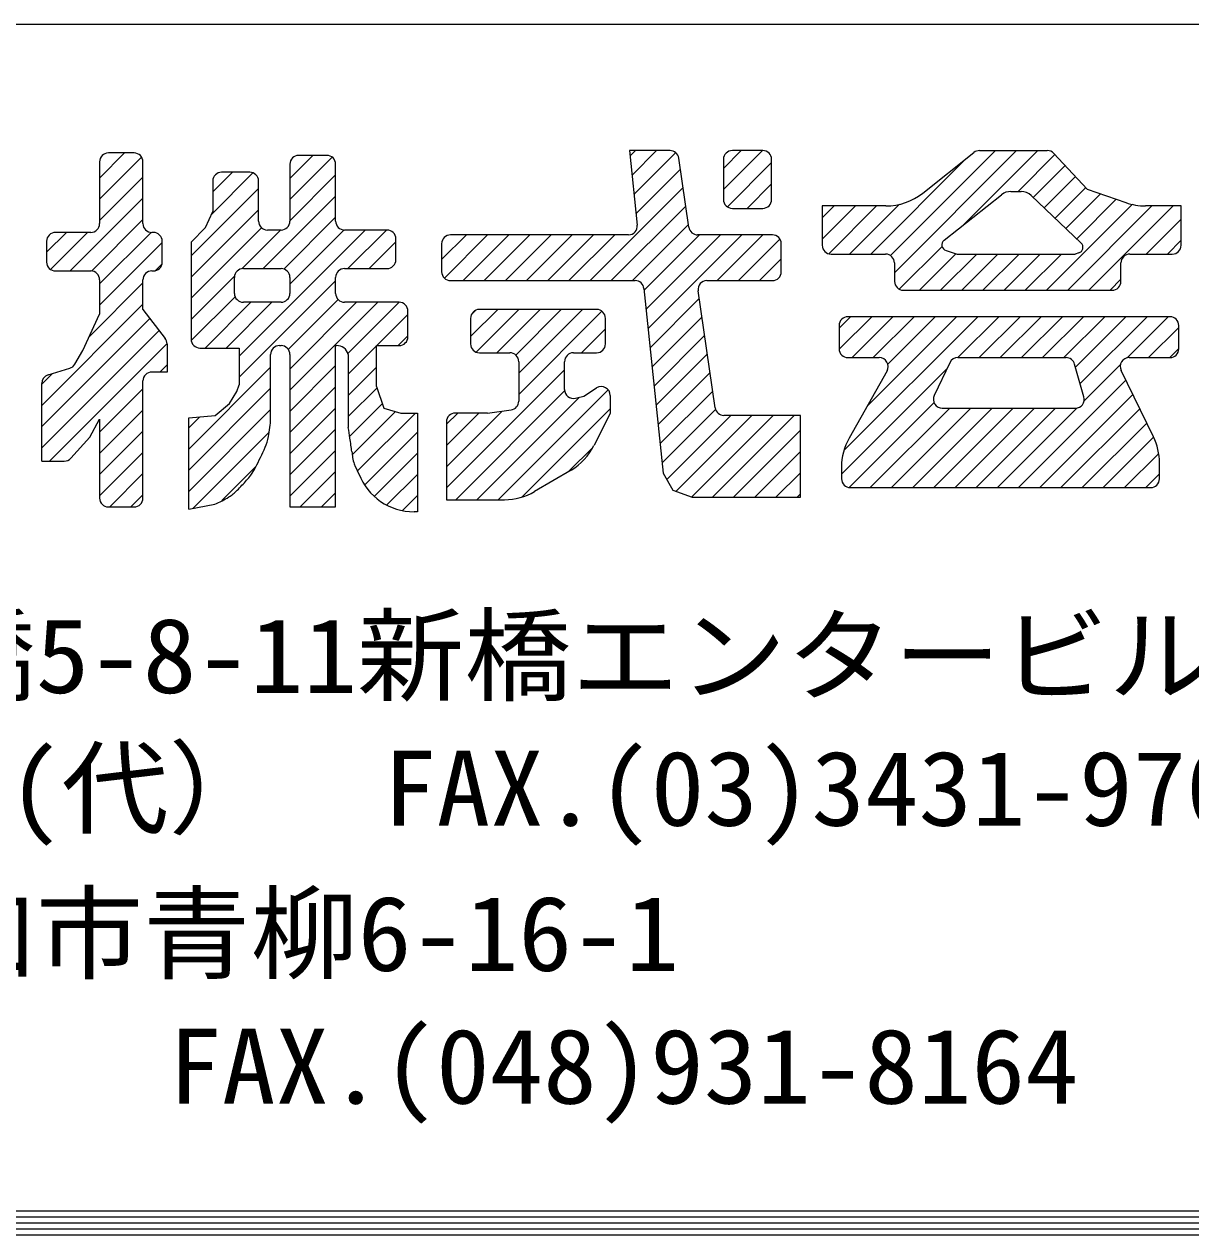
# Model space of a CAD drawing. Units: millimetres at full size; details may follow other scales. Extents: x -3475 to 3471, y -1129 to 1133.
# Drawn here: x -2737.2 to -2620.3, y -1129.1 to -1007.9 of the extents above; entities that cross this region are included whole.
import ezdxf
from ezdxf.enums import TextEntityAlignment as Align

# ---------------------------------------------------------------- set-up
doc = ezdxf.new("R2010")
doc.units = ezdxf.units.MM
doc.header["$LTSCALE"] = 4
doc.layers.add('0-0_0', color=7, linetype='Continuous', lineweight=9)
doc.layers.add('1-3_WAKU', color=7, linetype='Continuous', lineweight=9)
doc.styles.add('ＭＳ ゴシック', font='')
doc.styles.get('ＭＳ ゴシック').set_extended_font_data('MS Gothic')

msp = doc.modelspace()

# ---------------------------------------------------------------- linework, layer by layer
at = {"layer": '0-0_0'}
for p, q in [((-2729.619, -1023.308), (-2727.112, -1020.801)), ((-2729.619, -1025.429), (-2725.412, -1021.222)), ((-2729.619, -1021.689), (-2729.619, -1027.868)), ((-2726.165, -1020.801), (-2728.731, -1020.801)), ((-2725.277, -1027.868), (-2725.277, -1021.689)), ((-2710.561, -1023.342), (-2708.261, -1021.042)), ((-2710.561, -1025.463), (-2706.326, -1021.228)), ((-2706.866, -1021.042), (-2709.673, -1021.042)), ((-2676.49, -1021.091), (-2675.96, -1020.56)), ((-2676.29, -1023.012), (-2673.838, -1020.56)), ((-2676.089, -1024.932), (-2671.923, -1020.766)), ((-2670.604, -1028.237), (-2671.611, -1021.32)), ((-2667.138, -1022.345), (-2665.353, -1020.56)), ((-2667.138, -1024.466), (-2663.232, -1020.56)), ((-2667.138, -1021.448), (-2667.138, -1025.458)), ((-2663.201, -1020.56), (-2666.25, -1020.56)), ((-2662.313, -1025.458), (-2662.313, -1021.448)), ((-2652.384, -1030.926), (-2642.824, -1021.366)), ((-2650.41, -1031.072), (-2639.897, -1020.56)), ((-2650.01, -1032.794), (-2637.776, -1020.56)), ((-2647.188, -1024.824), (-2642.05, -1020.752)), ((-2643.097, -1028.003), (-2635.654, -1020.56)), ((-2641.498, -1020.56), (-2634.713, -1020.56)), ((-2637.631, -1024.658), (-2633.944, -1020.97)), ((-2634.066, -1020.84), (-2630.71, -1024.417)), ((-2718.419, -1026.957), (-2714.256, -1022.794)), ((-2718.281, -1024.698), (-2716.313, -1022.73)), ((-2714.585, -1022.73), (-2717.393, -1022.73)), ((-2710.561, -1021.93), (-2710.561, -1027.627)), ((-2705.978, -1027.627), (-2705.978, -1021.93)), ((-2675.888, -1026.852), (-2671.451, -1022.416)), ((-2666.745, -1026.194), (-2662.313, -1021.762)), ((-2636.11, -1025.258), (-2632.917, -1022.065)), ((-2729.619, -1027.55), (-2725.277, -1023.208)), ((-2718.281, -1023.618), (-2718.281, -1026.647)), ((-2713.697, -1027.627), (-2713.697, -1023.618)), ((-2710.561, -1027.584), (-2705.978, -1023.001)), ((-2664.774, -1026.346), (-2662.313, -1023.884)), ((-2635.023, -1026.293), (-2631.89, -1023.16)), ((-2732.56, -1032.613), (-2725.277, -1025.33)), ((-2720.452, -1031.111), (-2713.697, -1024.356)), ((-2713.227, -1032.372), (-2705.978, -1025.122)), ((-2680.492, -1033.577), (-2671.182, -1024.267)), ((-2645.044, -1029.545), (-2639.28, -1024.978)), ((-2638.361, -1024.658), (-2637.333, -1024.658)), ((-2636.313, -1025.066), (-2631.318, -1029.819)), ((-2633.936, -1027.327), (-2630.863, -1024.254)), ((-2632.85, -1028.362), (-2629.372, -1024.885)), ((-2630.71, -1024.417), (-2626.834, -1025.772)), ((-2720.452, -1033.233), (-2713.697, -1026.478)), ((-2678.37, -1033.577), (-2670.912, -1026.119)), ((-2666.25, -1026.346), (-2663.201, -1026.346)), ((-2657.247, -1027.303), (-2656.048, -1026.104)), ((-2657.247, -1029.424), (-2653.927, -1026.104)), ((-2656.592, -1030.89), (-2651.805, -1026.104)), ((-2654.505, -1030.926), (-2649.506, -1025.926)), ((-2634.787, -1034.542), (-2626.185, -1025.94)), ((-2632.666, -1034.542), (-2624.228, -1026.104)), ((-2631.762, -1029.396), (-2627.801, -1025.434)), ((-2630.544, -1034.542), (-2622.107, -1026.104)), ((-2621.302, -1026.104), (-2624.88, -1026.104)), ((-2621.302, -1030.038), (-2621.302, -1026.104)), ((-2730.444, -1032.618), (-2725.277, -1027.451)), ((-2711.159, -1032.424), (-2705.978, -1027.244)), ((-2624.807, -1030.926), (-2621.302, -1027.42)), ((-2734.926, -1030.736), (-2732.946, -1028.756)), ((-2734.532, -1032.463), (-2730.825, -1028.756)), ((-2730.507, -1028.756), (-2734.038, -1028.756)), ((-2729.619, -1033.914), (-2724.455, -1028.75)), ((-2724.235, -1028.756), (-2724.389, -1028.756)), ((-2720.452, -1035.354), (-2713.391, -1028.293)), ((-2715.627, -1041.136), (-2703.006, -1028.515)), ((-2715.362, -1032.386), (-2711.492, -1028.515)), ((-2711.449, -1028.515), (-2712.809, -1028.515)), ((-2710.561, -1033.948), (-2705.125, -1028.512)), ((-2700.834, -1028.515), (-2705.09, -1028.515)), ((-2704.742, -1032.372), (-2700.885, -1028.515)), ((-2676.249, -1033.577), (-2670.642, -1027.971)), ((-2734.926, -1029.644), (-2734.926, -1031.725)), ((-2729.619, -1036.036), (-2723.347, -1029.764)), ((-2723.347, -1031.725), (-2723.347, -1029.644)), ((-2720.452, -1029.72), (-2720.452, -1039.439)), ((-2702.621, -1032.372), (-2699.946, -1029.698)), ((-2699.946, -1031.484), (-2699.946, -1029.403)), ((-2695.363, -1031.478), (-2692.882, -1028.997)), ((-2695.363, -1029.885), (-2695.363, -1032.689)), ((-2695.091, -1033.327), (-2690.76, -1028.997)), ((-2676.65, -1028.997), (-2694.475, -1028.997)), ((-2693.22, -1033.577), (-2688.639, -1028.997)), ((-2691.098, -1033.577), (-2686.518, -1028.997)), ((-2688.977, -1033.577), (-2684.397, -1028.997)), ((-2686.856, -1033.577), (-2682.275, -1028.997)), ((-2684.734, -1033.577), (-2680.154, -1028.997)), ((-2682.613, -1033.577), (-2678.033, -1028.997)), ((-2675.085, -1034.535), (-2669.547, -1028.997)), ((-2674.884, -1036.455), (-2667.426, -1028.997)), ((-2674.683, -1038.376), (-2665.305, -1028.997)), ((-2662.236, -1028.997), (-2669.725, -1028.997)), ((-2667.764, -1033.577), (-2663.184, -1028.997)), ((-2665.642, -1033.577), (-2661.483, -1029.418)), ((-2661.348, -1032.689), (-2661.348, -1029.885)), ((-2649.531, -1034.437), (-2645.248, -1030.154)), ((-2622.686, -1030.926), (-2621.302, -1029.542)), ((-2663.521, -1033.577), (-2661.348, -1031.404)), ((-2656.359, -1030.926), (-2650.898, -1030.926)), ((-2647.515, -1034.542), (-2643.857, -1030.884)), ((-2645.393, -1034.542), (-2641.777, -1030.926)), ((-2644.852, -1030.575), (-2643.722, -1030.926)), ((-2643.722, -1030.926), (-2631.912, -1030.926)), ((-2643.272, -1034.542), (-2639.656, -1030.926)), ((-2641.151, -1034.542), (-2637.535, -1030.926)), ((-2639.029, -1034.542), (-2635.414, -1030.926)), ((-2636.908, -1034.542), (-2633.292, -1030.926)), ((-2631.551, -1030.813), (-2631.912, -1030.926)), ((-2626.445, -1030.926), (-2622.19, -1030.926)), ((-2734.038, -1032.613), (-2730.507, -1032.613)), ((-2724.389, -1032.613), (-2724.235, -1032.613)), ((-2724.056, -1032.594), (-2723.366, -1031.904)), ((-2715.222, -1032.372), (-2711.449, -1032.372)), ((-2705.09, -1032.372), (-2700.834, -1032.372)), ((-2700.357, -1032.23), (-2700.089, -1031.962)), ((-2650.01, -1031.814), (-2650.01, -1033.654)), ((-2627.333, -1033.654), (-2627.333, -1031.814)), ((-2730.675, -1039.213), (-2725.277, -1033.815)), ((-2729.619, -1033.501), (-2729.619, -1036.952)), ((-2725.277, -1036.47), (-2725.277, -1033.501)), ((-2720.452, -1037.475), (-2716.096, -1033.119)), ((-2716.11, -1034.859), (-2716.11, -1033.26)), ((-2715.627, -1043.257), (-2705.978, -1033.608)), ((-2710.561, -1033.26), (-2710.561, -1034.859)), ((-2705.978, -1034.859), (-2705.978, -1033.26)), ((-2694.475, -1033.577), (-2675.985, -1033.577)), ((-2668.8, -1033.577), (-2662.236, -1033.577)), ((-2628.423, -1034.542), (-2627.333, -1033.452)), ((-2675.102, -1034.373), (-2673.169, -1052.862)), ((-2667.972, -1046.317), (-2669.678, -1034.593)), ((-2649.122, -1034.542), (-2628.221, -1034.542)), ((-2735.409, -1046.068), (-2725.277, -1035.936)), ((-2720.438, -1039.582), (-2716.045, -1035.19)), ((-2719.061, -1040.327), (-2714.481, -1035.747)), ((-2716.94, -1040.327), (-2712.36, -1035.747)), ((-2711.449, -1035.747), (-2715.222, -1035.747)), ((-2710.719, -1040.47), (-2705.724, -1035.475)), ((-2710.561, -1042.434), (-2703.874, -1035.747)), ((-2710.561, -1044.555), (-2701.753, -1035.747)), ((-2699.628, -1035.747), (-2705.09, -1035.747)), ((-2704.754, -1040.87), (-2699.632, -1035.747)), ((-2674.482, -1040.296), (-2669.564, -1035.378)), ((-2735.409, -1048.19), (-2724.586, -1037.367)), ((-2731.308, -1040.568), (-2729.619, -1036.952)), ((-2725.277, -1036.47), (-2723.049, -1039.364)), ((-2701.85, -1040.086), (-2698.74, -1036.977)), ((-2698.74, -1039.198), (-2698.74, -1036.635)), ((-2692.468, -1039.19), (-2689.748, -1036.47)), ((-2692.468, -1037.358), (-2692.468, -1039.921)), ((-2692.38, -1036.981), (-2691.957, -1036.558)), ((-2691.904, -1040.746), (-2687.627, -1036.47)), ((-2679.846, -1036.47), (-2691.58, -1036.47)), ((-2689.845, -1040.809), (-2685.506, -1036.47)), ((-2687.947, -1041.033), (-2683.384, -1036.47)), ((-2687.643, -1042.85), (-2681.263, -1036.47)), ((-2687.643, -1044.972), (-2679.319, -1036.648)), ((-2678.958, -1039.921), (-2678.958, -1037.358)), ((-2674.282, -1042.217), (-2669.295, -1037.23)), ((-2655.558, -1038.342), (-2654.409, -1037.193)), ((-2655.553, -1040.459), (-2652.288, -1037.193)), ((-2655.053, -1050.565), (-2641.681, -1037.193)), ((-2622.431, -1037.193), (-2654.67, -1037.193)), ((-2654.264, -1041.291), (-2650.166, -1037.193)), ((-2652.744, -1046.134), (-2643.802, -1037.193)), ((-2652.143, -1041.291), (-2648.045, -1037.193)), ((-2650.676, -1041.945), (-2645.924, -1037.193)), ((-2643.658, -1041.291), (-2639.56, -1037.193)), ((-2641.536, -1041.291), (-2637.438, -1037.193)), ((-2639.415, -1041.291), (-2635.317, -1037.193)), ((-2637.294, -1041.291), (-2633.196, -1037.193)), ((-2635.172, -1041.291), (-2631.074, -1037.193)), ((-2633.051, -1041.291), (-2628.953, -1037.193)), ((-2631.885, -1042.246), (-2626.832, -1037.193)), ((-2631.413, -1043.896), (-2624.71, -1037.193)), ((-2626.709, -1041.313), (-2622.589, -1037.193)), ((-2735.409, -1050.311), (-2723.664, -1038.566)), ((-2681.36, -1040.809), (-2678.958, -1038.408)), ((-2655.558, -1038.081), (-2655.558, -1040.403)), ((-2624.566, -1041.291), (-2621.543, -1038.268)), ((-2621.543, -1040.403), (-2621.543, -1038.081)), ((-2734.634, -1051.657), (-2722.866, -1039.889)), ((-2699.728, -1040.086), (-2698.74, -1039.098)), ((-2674.081, -1044.137), (-2669.025, -1039.082)), ((-2732.098, -1041.951), (-2731.308, -1040.568)), ((-2719.564, -1040.327), (-2715.627, -1040.327)), ((-2715.627, -1040.327), (-2715.627, -1044.023)), ((-2712.491, -1047.382), (-2712.491, -1040.974)), ((-2711.603, -1040.086), (-2711.449, -1040.086)), ((-2710.561, -1040.974), (-2710.561, -1056.237)), ((-2705.978, -1040.086), (-2705.9, -1040.086)), ((-2705.978, -1056.237), (-2705.978, -1040.086)), ((-2704.716, -1042.953), (-2701.876, -1040.113)), ((-2704.716, -1040.974), (-2704.716, -1048.291)), ((-2701.876, -1044.184), (-2701.876, -1040.086)), ((-2701.876, -1040.086), (-2699.628, -1040.086)), ((-2691.58, -1040.809), (-2688.531, -1040.809)), ((-2682.172, -1040.809), (-2679.846, -1040.809)), ((-2673.88, -1046.058), (-2668.756, -1040.933)), ((-2622.445, -1041.291), (-2621.543, -1040.39)), ((-2723.593, -1042.738), (-2722.864, -1042.009)), ((-2720.693, -1050.444), (-2712.491, -1042.242)), ((-2710.561, -1046.676), (-2705.978, -1042.093)), ((-2704.716, -1045.074), (-2701.876, -1042.234)), ((-2687.643, -1041.697), (-2687.643, -1045.647)), ((-2683.06, -1044.481), (-2683.06, -1041.697)), ((-2654.67, -1041.291), (-2651.53, -1041.291)), ((-2644.461, -1041.797), (-2646.027, -1045.084)), ((-2643.659, -1041.291), (-2632.827, -1041.291)), ((-2631.034, -1045.222), (-2631.974, -1041.935)), ((-2631.017, -1045.621), (-2627.388, -1041.992)), ((-2626.523, -1041.291), (-2622.431, -1041.291)), ((-2735.409, -1043.947), (-2734.359, -1042.897)), ((-2734.782, -1043.027), (-2732.608, -1042.359)), ((-2694.88, -1054.33), (-2683.06, -1042.509)), ((-2673.679, -1047.978), (-2668.486, -1042.785)), ((-2655.317, -1052.95), (-2644.731, -1042.365)), ((-2650.757, -1042.616), (-2654.552, -1049.338)), ((-2624.073, -1049.222), (-2627.321, -1042.569)), ((-2735.409, -1051.657), (-2735.409, -1043.876)), ((-2729.619, -1048.764), (-2725.277, -1044.422)), ((-2725.277, -1055.349), (-2725.277, -1043.626)), ((-2720.693, -1052.566), (-2712.491, -1044.364)), ((-2710.561, -1048.798), (-2705.978, -1044.214)), ((-2704.716, -1047.196), (-2701.834, -1044.313)), ((-2701.876, -1044.184), (-2701.153, -1046.354)), ((-2693.943, -1055.514), (-2683.047, -1044.618)), ((-2689.7, -1055.514), (-2678.691, -1044.505)), ((-2673.478, -1049.899), (-2668.216, -1044.637)), ((-2637.583, -1054.309), (-2626.836, -1043.562)), ((-2704.574, -1049.175), (-2701.303, -1045.903)), ((-2691.822, -1055.514), (-2681.556, -1045.248)), ((-2654.544, -1054.299), (-2646.044, -1045.799)), ((-2635.462, -1054.309), (-2626.14, -1044.987)), ((-2729.619, -1050.885), (-2725.277, -1046.543)), ((-2720.693, -1054.687), (-2712.491, -1046.485)), ((-2710.561, -1050.919), (-2705.978, -1046.335)), ((-2704.313, -1051.035), (-2699.97, -1046.691)), ((-2703.789, -1052.632), (-2697.993, -1046.836)), ((-2701.153, -1046.354), (-2699.464, -1046.836)), ((-2699.464, -1046.836), (-2697.775, -1046.836)), ((-2697.775, -1046.836), (-2697.775, -1056.719)), ((-2694.88, -1052.209), (-2689.317, -1046.645)), ((-2694.88, -1047.966), (-2693.75, -1046.836)), ((-2694.88, -1050.088), (-2691.629, -1046.836)), ((-2690.779, -1046.836), (-2693.992, -1046.836)), ((-2690.779, -1046.836), (-2688.416, -1046.528)), ((-2687.288, -1055.222), (-2678.476, -1046.411)), ((-2673.278, -1051.819), (-2667.934, -1046.475)), ((-2672.816, -1053.479), (-2666.414, -1047.077)), ((-2671.885, -1054.669), (-2664.292, -1047.077)), ((-2670.342, -1055.248), (-2662.171, -1047.077)), ((-2668.246, -1055.273), (-2660.05, -1047.077)), ((-2659.418, -1047.077), (-2667.093, -1047.077)), ((-2659.418, -1055.273), (-2659.418, -1047.077)), ((-2652.432, -1054.309), (-2644.478, -1046.354)), ((-2650.311, -1054.309), (-2642.356, -1046.354)), ((-2648.19, -1054.309), (-2640.235, -1046.354)), ((-2646.069, -1054.309), (-2638.114, -1046.354)), ((-2645.225, -1046.354), (-2631.888, -1046.354)), ((-2643.947, -1054.309), (-2635.992, -1046.354)), ((-2641.826, -1054.309), (-2633.871, -1046.354)), ((-2639.705, -1054.309), (-2631.736, -1046.34)), ((-2633.341, -1054.309), (-2625.445, -1046.413)), ((-2730.584, -1049.246), (-2729.619, -1047.438)), ((-2729.619, -1047.438), (-2729.619, -1055.349)), ((-2720.693, -1048.323), (-2719.588, -1047.218)), ((-2720.693, -1056.478), (-2720.693, -1047.318)), ((-2694.88, -1047.724), (-2694.88, -1055.514)), ((-2631.219, -1054.309), (-2624.749, -1047.838)), ((-2732.491, -1051.363), (-2730.584, -1049.246)), ((-2729.619, -1053.006), (-2725.277, -1048.664)), ((-2720.283, -1056.398), (-2712.646, -1048.762)), ((-2710.561, -1053.04), (-2705.978, -1048.457)), ((-2703.068, -1054.032), (-2697.775, -1048.74)), ((-2666.125, -1055.273), (-2659.418, -1048.566)), ((-2629.098, -1054.309), (-2624.056, -1049.266)), ((-2729.619, -1055.128), (-2725.277, -1050.786)), ((-2710.561, -1055.162), (-2705.978, -1050.578)), ((-2682.616, -1052.673), (-2680.223, -1050.279)), ((-2664.004, -1055.273), (-2659.418, -1050.688)), ((-2735.409, -1051.657), (-2733.15, -1051.657)), ((-2702.089, -1055.174), (-2697.775, -1050.861)), ((-2626.977, -1054.309), (-2623.551, -1050.883)), ((-2623.473, -1053.421), (-2623.473, -1051.82)), ((-2728.607, -1056.237), (-2725.277, -1052.907)), ((-2717.366, -1055.602), (-2713.958, -1052.194)), ((-2709.515, -1056.237), (-2705.978, -1052.699)), ((-2700.838, -1056.045), (-2697.775, -1052.982)), ((-2682.399, -1052.545), (-2686.061, -1054.698)), ((-2673.169, -1052.862), (-2672.204, -1054.55)), ((-2661.882, -1055.273), (-2659.418, -1052.809)), ((-2655.317, -1052.248), (-2655.317, -1053.421)), ((-2624.856, -1054.309), (-2623.473, -1052.926)), ((-2654.429, -1054.309), (-2624.361, -1054.309)), ((-2726.486, -1056.237), (-2725.277, -1055.028)), ((-2707.394, -1056.237), (-2705.978, -1054.821)), ((-2699.27, -1056.598), (-2697.775, -1055.104)), ((-2694.88, -1055.514), (-2689.061, -1055.514)), ((-2659.761, -1055.273), (-2659.418, -1054.93)), ((-2728.731, -1056.237), (-2726.165, -1056.237)), ((-2720.693, -1056.478), (-2718.076, -1055.967)), ((-2710.561, -1056.237), (-2705.978, -1056.237)), ((-2697.775, -1056.719), (-2698.127, -1056.719))]:
    msp.add_line(p, q, dxfattribs=at)
for points in [[(-2672.489, -1020.56), (-2676.546, -1020.56), (-2675.766, -1028.017)], [(-2650.865, -1026.104), (-2657.247, -1026.104), (-2657.247, -1030.038)], [(-2720.452, -1029.72), (-2719.004, -1028.274), (-2718.281, -1026.647)], [(-2722.864, -1039.906), (-2722.864, -1042.738), (-2724.389, -1042.738)], [(-2720.693, -1047.318), (-2718.04, -1047.077), (-2716.592, -1045.872), (-2715.868, -1044.666), (-2715.627, -1044.023)], [(-2681.968, -1045.346), (-2681.13, -1045.148), (-2679.84, -1044.328)], [(-2678.476, -1045.078), (-2678.476, -1046.836), (-2680.104, -1050.09)], [(-2672.204, -1054.55), (-2670.274, -1055.273), (-2659.418, -1055.273)]]:
    msp.add_lwpolyline(points, dxfattribs=at)
for centre, radius, start, end in [((-2728.731, -1021.689), 0.888, 90, 180), ((-2726.165, -1021.689), 0.888, 0, 90), ((-2709.673, -1021.93), 0.888, 90, 180), ((-2706.866, -1021.93), 0.888, 0, 90), ((-2672.489, -1021.448), 0.888, 8.282, 90), ((-2666.25, -1021.448), 0.888, 90, 180), ((-2663.201, -1021.448), 0.888, 0, 90), ((-2641.498, -1021.448), 0.888, 90, 128.397), ((-2634.713, -1021.448), 0.888, 43.174, 90), ((-2717.393, -1023.618), 0.888, 90, 180), ((-2714.585, -1023.618), 0.888, 0, 90), ((-2650.865, -1020.184), 5.92, 270, 308.397), ((-2638.361, -1026.138), 1.48, 90, 128.397), ((-2637.333, -1026.138), 1.48, 46.418, 90), ((-2666.25, -1025.458), 0.888, 180, 270), ((-2663.201, -1025.458), 0.888, 270, 0), ((-2624.88, -1020.184), 5.92, 250.723, 270), ((-2712.809, -1027.627), 0.888, 180, 270), ((-2711.449, -1027.627), 0.888, 270, 0), ((-2705.09, -1027.627), 0.888, 180, 270), ((-2734.038, -1029.644), 0.888, 90, 180), ((-2730.507, -1027.868), 0.888, 270, 0), ((-2724.389, -1027.868), 0.888, 180, 270), ((-2724.235, -1029.644), 0.888, 0, 90), ((-2700.834, -1029.403), 0.888, 0, 90), ((-2676.65, -1028.109), 0.888, 270, 5.969), ((-2669.725, -1028.109), 0.888, 188.282, 270), ((-2694.475, -1029.885), 0.888, 90, 180), ((-2662.236, -1029.885), 0.888, 0, 90), ((-2656.359, -1030.038), 0.888, 180, 270), ((-2644.676, -1030.009), 0.592, 128.397, 252.74), ((-2631.726, -1030.248), 0.592, 287.26, 46.418), ((-2622.19, -1030.038), 0.888, 270, 0), ((-2650.898, -1031.814), 0.888, 0, 90), ((-2626.445, -1031.814), 0.888, 90, 180), ((-2734.038, -1031.725), 0.888, 180, 270), ((-2730.507, -1033.501), 0.888, 0, 90), ((-2724.389, -1033.501), 0.888, 90, 180), ((-2724.235, -1031.725), 0.888, 270, 0), ((-2715.222, -1033.26), 0.888, 90, 180), ((-2711.449, -1033.26), 0.888, 0, 90), ((-2705.09, -1033.26), 0.888, 90, 180), ((-2700.834, -1031.484), 0.888, 270, 0), ((-2694.475, -1032.689), 0.888, 180, 270), ((-2675.985, -1034.465), 0.888, 5.969, 90), ((-2675.985, -1034.465), 0.888, 5.969, 90), ((-2668.8, -1034.465), 0.888, 90, 188.282), ((-2662.236, -1032.689), 0.888, 270, 0), ((-2649.122, -1033.654), 0.888, 180, 270), ((-2628.221, -1033.654), 0.888, 270, 0), ((-2715.222, -1034.859), 0.888, 180, 270), ((-2711.449, -1034.859), 0.888, 270, 0), ((-2705.09, -1034.859), 0.888, 180, 270), ((-2699.628, -1036.635), 0.888, 0, 90), ((-2691.58, -1037.358), 0.888, 90, 180), ((-2679.846, -1037.358), 0.888, 0, 90), ((-2654.67, -1038.081), 0.888, 90, 180), ((-2622.431, -1038.081), 0.888, 0, 90), ((-2723.752, -1039.906), 0.888, 0, 37.589), ((-2719.564, -1039.439), 0.888, 180, 270), ((-2699.628, -1039.198), 0.888, 270, 0), ((-2711.603, -1040.974), 0.888, 90, 180), ((-2711.449, -1040.974), 0.888, 0, 90), ((-2705.862, -1041.268), 1.183, 14.4, 91.86), ((-2691.58, -1039.921), 0.888, 180, 270), ((-2688.531, -1041.697), 0.888, 0, 90), ((-2682.172, -1041.697), 0.888, 90, 180), ((-2679.846, -1039.921), 0.888, 270, 0), ((-2654.67, -1040.403), 0.888, 180, 270), ((-2622.431, -1040.403), 0.888, 270, 0), ((-2732.869, -1041.51), 0.888, 287.091, 330.237), ((-2651.53, -1042.179), 0.888, 330.554, 90), ((-2643.659, -1042.179), 0.888, 90, 154.52), ((-2632.827, -1042.179), 0.888, 15.957, 90), ((-2626.523, -1042.179), 0.888, 90, 206.02), ((-2734.521, -1043.876), 0.888, 107.091, 180), ((-2724.389, -1043.626), 0.888, 90, 180), ((-2682.172, -1044.481), 0.888, 180, 283.231), ((-2679.364, -1045.078), 0.888, 0, 122.452), ((-2688.531, -1045.647), 0.888, 277.426, 0), ((-2645.225, -1045.466), 0.888, 154.52, 270), ((-2631.888, -1045.466), 0.888, 270, 15.957), ((-2693.992, -1047.724), 0.888, 90, 180), ((-2667.093, -1046.189), 0.888, 188.282, 270), ((-2725.265, -1046.866), 12.784, 349.46625, 357.68846), ((-2789.965, -1062.556), 86.434, 8.79637, 9.49979), ((-2717.365, -1048.335), 4.749, 335.95566, 349.46625), ((-2744.469, -1055.516), 40.396, 7.76743, 8.79637), ((-2649.397, -1052.248), 5.92, 150.554, 180), ((-2629.393, -1051.82), 5.92, 0, 26.02), ((-2746.584, -1035.298), 36.744, 332.46928, 335.95566), ((-2810.46, -1064.518), 106.998, 7.41893, 7.76743), ((-2613.928, -1038.926), 91.193, 187.41893, 187.79643), ((-2685.399, -1047.441), 5.92, 300.447, 333.418), ((-2733.15, -1050.769), 0.888, 270, 317.992), ((-2701.475, -1050.914), 2.829, 187.79643, 201.01969), ((-2696.584, -1049.034), 8.068, 201.01969, 208.83855), ((-2720.05, -1048.972), 6.906, 318.34536, 323.81916), ((-2719.302, -1049.52), 5.978, 323.81916, 332.46928), ((-2698.127, -1050.799), 5.92, 201.052, 270), ((-2737.66, -1033.307), 30.475, 315.74045, 318.34536), ((-2654.429, -1053.421), 0.888, 180, 270), ((-2624.361, -1053.421), 0.888, 270, 0), ((-2728.731, -1055.349), 0.888, 180, 270), ((-2726.165, -1055.349), 0.888, 270, 0), ((-2721.82, -1046.937), 9.775, 292.51707, 301.83006), ((-2718.981, -1051.51), 4.393, 301.83006, 315.74045), ((-2689.061, -1049.594), 5.92, 270, 300.447)]:
    msp.add_arc(centre, radius, start, end, dxfattribs=at)
at = {"layer": '1-3_WAKU'}
for p, q in [((-3474.204, -1007.91), (-274.204, -1007.91)), ((-3473.004, -1126.71), (-275.404, -1126.71)), ((-3474.204, -1127.91), (-274.204, -1127.91)), ((-3473.604, -1127.31), (-274.804, -1127.31)), ((-3475.404, -1129.11), (-273.004, -1129.11)), ((-3474.804, -1128.51), (-273.604, -1128.51))]:
    msp.add_line(p, q, dxfattribs=at)

# ---------------------------------------------------------------- texts
at = {"layer": '0-0_0', "style": 'ＭＳ ゴシック', "width": 1.05}
for s, p in [('本社〒105-0004東京都港区新橋5-8-11新橋エンタービル3Ｆ', (-2886.423, -1077.122)), ('TEL.東京(03)3431-9713(代）  FAX.(03)3431-9708', (-2851.477, -1090.411)), ('関東支店〒340-0002埼玉県草加市青柳6-16-1', (-2886.423, -1104.946)), ('TEL.(048)932-3853(代）  FAX.(048)931-8164', (-2851.477, -1118.235))]:
    msp.add_text(s, height=7.507, dxfattribs=at).set_placement(p, align=Align.BOTTOM_LEFT)

doc.saveas('drawing.dxf')
